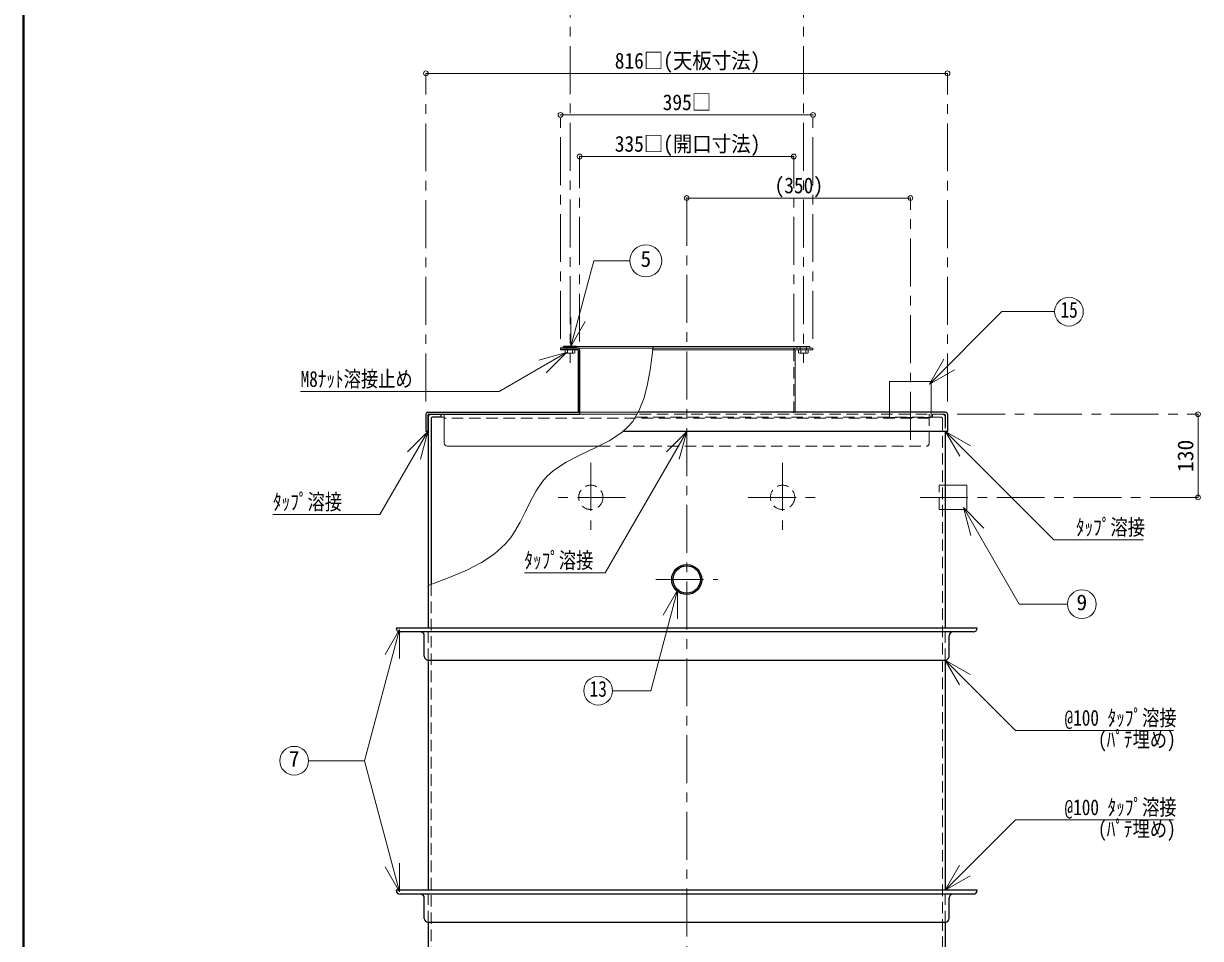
# Model space of a CAD drawing. Units: millimetres at full size, sheet at 1:15; details may follow other scales. Extents: x -3184 to 2891, y -2037 to 2178.
# Drawn here: x -3184 to -1343, y -928 to 503 of the extents above; entities that cross this region are included whole.
import ezdxf
from ezdxf.enums import TextEntityAlignment as Align

# ---------------------------------------------------------------- set-up
doc = ezdxf.new("R2010")
doc.units = ezdxf.units.MM
doc.header["$LTSCALE"] = 15
doc.header["$PDMODE"] = 32
doc.header["$PDSIZE"] = 7.5
doc.linetypes.add('CHAIN1', pattern=[8, 5, -1, 1, -1])
doc.linetypes.add('DASHED1', pattern=[1.8, 1.2, -0.6])
doc.layers.add('0-0', color=7, linetype='Continuous', lineweight=18)
doc.styles.add('ＭＳ ゴシック', font='')
doc.styles.get('ＭＳ ゴシック').set_extended_font_data('MS Gothic')

msp = doc.modelspace()

# ---------------------------------------------------------------- linework, layer by layer
at = {"layer": '0-0', "color": 1, "lineweight": 40}
msp.add_line((-3184.2, -2037.13), (-3184.2, 2177.87), dxfattribs=at)
at = {"layer": '0-0', "color": 4, "linetype": 'CHAIN1', "lineweight": 9}
for p, q in [((-2329.2, 707.92), (-2329.2, -27.48)), ((-1964.2, 707.92), (-1964.2, -27.48)), ((-2554.7, -87.88), (-2554.7, 425.32)), ((-1738.7, -87.88), (-1738.7, 425.32)), ((-2344.2, 10.32), (-2344.2, 360.32)), ((-1949.2, 10.32), (-1949.2, 360.32)), ((-2314.2, 5.72), (-2314.2, 295.32)), ((-1979.2, 5.72), (-1979.2, 295.32)), ((-2146.7, 230.32), (-2146.7, -1343.88)), ((-1796.7, -147.88), (-1796.7, 230.32)), ((-1723.5, -107.88), (-1346.7, -107.88)), ((-2296.7, -183.88), (-2296.7, -291.88)), ((-1996.7, -183.88), (-1996.7, -291.88)), ((-2242.7, -237.88), (-2350.7, -237.88)), ((-2050.7, -237.88), (-1942.7, -237.88)), ((-1346.7, -237.88), (-1786.7, -237.88)), ((-2195.2, -366.38), (-2098.2, -366.38))]:
    msp.add_line(p, q, dxfattribs=at)
at = {"layer": '0-0', "color": 4, "lineweight": 9}
for p, q in [((-1738.7, 425.32), (-2554.7, 425.32)), ((-2344.2, 360.32), (-1949.2, 360.32)), ((-1979.2, 295.32), (-2314.2, 295.32)), ((-1796.7, 230.32), (-2146.7, 230.32)), ((-2339.2, -3.63), (-2337.25, -1.68)), ((-2338.13, -4.68), (-2335.13, -1.68)), ((-2336.01, -4.68), (-2333.01, -1.68)), ((-2333.89, -4.68), (-2330.89, -1.68)), ((-2331.77, -4.68), (-2328.77, -1.68)), ((-2329.65, -4.68), (-2326.65, -1.68)), ((-2327.53, -4.68), (-2324.53, -1.68)), ((-2325.4, -4.68), (-2322.4, -1.68)), ((-2323.28, -4.68), (-2320.28, -1.68)), ((-2321.16, -4.68), (-2319.2, -2.72)), ((-2319.2, -1.68), (-2199.36, -1.68)), ((-2316.5, -4.68), (-2200.04, -4.68)), ((-1976.9, -8.13), (-1976.9, -104.68)), ((-1764.2, -56.88), (-1829.2, -56.88)), ((-1829.2, -104.68), (-1829.2, -56.88)), ((-1764.2, -104.68), (-1764.2, -56.88)), ((-2526.2, -152.88), (-2526.2, -107.88)), ((-2314.2, -104.68), (-2222.65, -104.68)), ((-2224.56, -107.88), (-2314.2, -107.88)), ((-1346.7, -107.88), (-1346.7, -237.88)), ((-2531.2, -112.38), (-2526.2, -112.38)), ((-2284.67, -157.88), (-2521.2, -157.88))]:
    msp.add_line(p, q, dxfattribs=at)
at = {"layer": '0-0'}
for p, q in [((-2327.94, -1.76), (-2292.04, 132.21)), ((-2235.68, 132.21), (-2292.04, 132.21)), ((-2327.94, -1.76), (-2327.94, 43.24)), ((-2327.94, -1.76), (-2305.44, 37.21)), ((-1766.91, -60.71), (-1653.61, 52.59)), ((-1653.61, 52.59), (-1571.22, 52.59)), ((-2334.68, -11.48), (-2440.28, -72.45)), ((-2334.68, -11.48), (-2378.15, -23.13)), ((-2334.68, -11.48), (-2366.5, -43.3)), ((-2335.45, -12.48), (-2322.95, -12.48)), ((-2332.95, -7.28), (-2332.95, -11.98)), ((-2325.45, -7.28), (-2325.45, -11.98)), ((-1949.2, -6.98), (-2200.55, -6.98)), ((-1949.2, -4.68), (-2200.04, -4.68)), ((-1954.2, -1.68), (-2199.36, -1.68)), ((-1957.95, -12.48), (-1970.45, -12.48)), ((-1967.95, -7.28), (-1967.95, -11.98)), ((-1960.45, -7.28), (-1960.45, -11.98)), ((-1954.2, -1.68), (-1954.2, -4.68)), ((-1949.2, -4.68), (-1949.2, -6.98)), ((-1766.91, -60.71), (-1744.41, -21.74)), ((-1766.91, -60.71), (-1727.94, -38.21)), ((-2440.28, -72.45), (-2750.73, -72.45)), ((-2551.5, -134.68), (-2583.32, -166.5)), ((-2551.5, -134.68), (-2563.15, -178.15)), ((-2146.7, -134.68), (-2178.52, -166.5)), ((-2146.7, -134.68), (-2158.35, -178.15)), ((-1741.9, -134.68), (-1719.4, -173.65)), ((-1741.9, -134.68), (-1702.93, -157.18)), ((-1708.7, -218.88), (-1742.2, -218.88)), ((-1708.7, -256.88), (-1708.7, -218.88)), ((-1708.7, -256.88), (-1742.2, -256.88)), ((-1713.84, -253.98), (-1702.2, -297.44)), ((-1713.84, -253.98), (-1682.02, -285.8)), ((-1713.84, -253.98), (-1626.65, -405)), ((-2160.96, -383.08), (-2183.46, -422.05)), ((-2160.96, -383.08), (-2160.96, -428.08)), ((-1550.99, -405), (-1626.65, -405)), ((-2595.93, -444.73), (-2650.88, -649.82)), ((-2595.93, -444.73), (-2618.43, -483.7)), ((-2595.93, -444.73), (-2595.93, -489.73)), ((-1742.2, -492.38), (-1703.23, -514.88)), ((-1742.2, -492.38), (-1632.18, -602.4)), ((-1742.2, -492.38), (-1719.7, -531.35)), ((-1632.18, -602.4), (-1384.97, -602.4)), ((-2650.88, -649.82), (-2738.22, -649.82)), ((-2595.93, -854.92), (-2650.88, -649.82)), ((-1742.2, -852.38), (-1632.18, -742.36)), ((-1632.18, -742.36), (-1384.97, -742.36)), ((-2595.93, -854.92), (-2595.93, -809.92)), ((-2595.93, -854.92), (-2618.43, -815.94)), ((-1742.2, -852.38), (-1719.7, -813.41)), ((-1742.2, -852.38), (-1703.23, -829.88))]:
    msp.add_line(p, q, dxfattribs=at)
at = {"layer": '0-0', "color": 5, "lineweight": 25}
for p, q in [((-2344.2, -4.68), (-2344.2, -6.98)), ((-2316.5, -4.68), (-2344.2, -4.68)), ((-2317.65, -6.98), (-2344.2, -6.98)), ((-2339.2, -4.68), (-2339.2, -1.68)), ((-2319.2, -1.68), (-2339.2, -1.68)), ((-2319.2, -4.68), (-2319.2, -1.68)), ((-2316.5, -8.13), (-2316.5, -104.68)), ((-2314.2, -6.98), (-2314.2, -107.88)), ((-2554.7, -107.88), (-2554.7, -134.68)), ((-2551.5, -104.68), (-2314.2, -104.68)), ((-2551.5, -109.48), (-2551.5, -134.68)), ((-2549.9, -107.88), (-2314.2, -107.88)), ((-1741.9, -104.68), (-2222.65, -104.68)), ((-1738.7, -107.88), (-1738.7, -134.68)), ((-2551.2, -112.38), (-2551.2, -442.38)), ((-2546.7, -114.63), (-2546.7, -373.93)), ((-2551.5, -134.68), (-2554.7, -134.68)), ((-1738.7, -134.68), (-2246.26, -134.68)), ((-1742.2, -134.68), (-1742.2, -442.38)), ((-1692.2, -442.38), (-2601.2, -442.38)), ((-1698.2, -448.38), (-2595.2, -448.38)), ((-2557.2, -486.38), (-2557.2, -454.38)), ((-1736.2, -486.38), (-1736.2, -454.38)), ((-2551.2, -492.38), (-2551.2, -852.38)), ((-1692.2, -852.38), (-2601.2, -852.38)), ((-1698.2, -858.38), (-2595.2, -858.38)), ((-2557.2, -896.38), (-2557.2, -864.38)), ((-1736.2, -896.38), (-1736.2, -864.38)), ((-2551.2, -902.38), (-2551.2, -1257.88))]:
    msp.add_line(p, q, dxfattribs=at)
at = {"layer": '0-0', "linetype": 'DASHED1'}
for p, q in [((-2334.2, -6.98), (-2334.2, -1.68)), ((-2324.2, -6.98), (-2324.2, -1.68)), ((-1743.5, -107.88), (-2224.56, -107.88)), ((-1762.2, -107.88), (-1762.2, -112.38)), ((-1741.9, -109.48), (-1741.9, -134.68)), ((-1748.95, -112.38), (-2227.23, -112.38)), ((-1746.7, -114.63), (-1746.7, -1257.88)), ((-1742.2, -112.38), (-1742.2, -134.68)), ((-2546.7, -373.93), (-2546.7, -1257.88)), ((-2551.2, -492.38), (-2551.2, -442.38)), ((-1742.2, -492.38), (-1742.2, -442.38)), ((-2551.2, -902.38), (-2551.2, -852.38)), ((-1742.2, -902.38), (-1742.2, -852.38))]:
    msp.add_line(p, q, dxfattribs=at)
at = {"layer": '0-0', "color": 4, "linetype": 'DASHED1', "lineweight": 9}
for p, q in [((-1979.2, -6.98), (-1979.2, -107.88)), ((-1974.2, -1.68), (-1974.2, -4.68)), ((-1969.2, -6.98), (-1969.2, -1.68)), ((-1959.2, -6.98), (-1959.2, -1.68)), ((-1829.2, -104.68), (-1829.2, -112.88)), ((-1767.2, -152.88), (-1767.2, -107.88)), ((-1764.2, -104.68), (-1764.2, -112.88)), ((-1767.2, -113.88), (-2526.2, -113.88)), ((-1764.2, -112.88), (-1829.2, -112.88)), ((-2284.67, -157.88), (-1772.2, -157.88)), ((-1751.7, -256.88), (-1751.7, -218.88)), ((-1742.2, -218.88), (-1751.7, -218.88)), ((-1742.2, -256.88), (-1751.7, -256.88))]:
    msp.add_line(p, q, dxfattribs=at)
at = {"layer": '0-0'}
for points in [[(-2199.36, -1.68), (-2200.91, -15.31), (-2203.91, -38.54), (-2207.85, -61.01), (-2213.31, -82.23), (-2220.88, -101.71), (-2231.17, -118.99), (-2238.6, -127.8), (-2248.37, -136.58), (-2268.02, -149.45), (-2289.98, -160.57), (-2312.81, -171.19), (-2335.04, -182.6), (-2355.22, -196.05), (-2365.42, -205.3), (-2372.12, -213.01), (-2382.16, -227.71), (-2390.88, -243.61), (-2398.97, -260.07), (-2407.12, -276.41), (-2416.02, -291.99), (-2421.79, -300.41), (-2430.53, -310.89), (-2447.93, -326.65), (-2467.83, -339.95), (-2489.68, -351.32), (-2512.93, -361.3), (-2537.04, -370.44), (-2551.2, -375.56)], [(-2336.68, -7.28), (-2336.68, -11.98), (-2335.45, -12.48)], [(-2321.72, -7.28), (-2321.72, -11.98), (-2322.95, -12.48)], [(-1971.68, -7.28), (-1971.68, -11.98), (-1970.45, -12.48)], [(-1956.72, -7.28), (-1956.72, -11.98), (-1957.95, -12.48)], [(-2551.5, -134.68), (-2626.54, -264.64), (-2793.94, -264.64)], [(-2146.7, -134.68), (-2274.51, -356.05), (-2400.71, -356.05)], [(-1741.9, -134.68), (-1572.34, -304.24), (-1432.77, -304.24)], [(-2160.96, -383.08), (-2203.08, -540.27), (-2262.82, -540.27)]]:
    msp.add_lwpolyline(points, dxfattribs=at)
at = {"layer": '0-0', "color": 5, "lineweight": 25}
for points in [[(-2531.2, -107.88), (-2531.2, -112.38), (-2544.45, -112.38)], [(-2551.2, -492.38), (-1742.2, -492.38), (-1742.2, -852.38)], [(-2551.2, -902.38), (-1742.2, -902.38), (-1742.2, -1257.88)]]:
    msp.add_lwpolyline(points, dxfattribs=at)
at = {"layer": '0-0'}
for centre, radius in [((-2210.68, 132.21), 25), ((-1548.72, 52.59), 22.5), ((-1528.49, -405), 22.5), ((-2285.32, -540.27), 22.5), ((-2760.72, -649.82), 22.5)]:
    msp.add_circle(centre, radius, dxfattribs=at)
at = {"layer": '0-0', "color": 4, "linetype": 'DASHED1', "lineweight": 9}
for centre in [(-2296.7, -237.88), (-1996.7, -237.88)]:
    msp.add_circle(centre, 19, dxfattribs=at)
at = {"layer": '0-0', "color": 5, "lineweight": 25}
for radius in [23.5, 21.35]:
    msp.add_circle((-2146.7, -366.38), radius, dxfattribs=at)
at = {"layer": '0-0'}
for centre, radius, start, end in [((-2336.38, -7.28), 0.3, 90, 180), ((-2335.69, -4.83), 7.65, 271.74524, 290.89913), ((-2333.25, -7.28), 0.3, 0, 90), ((-2332.65, -7.28), 0.3, 90, 180), ((-2329.2, 1.85), 14.33, 254.82182, 285.17818), ((-2325.75, -7.28), 0.3, 0, 90), ((-2325.15, -7.28), 0.3, 90, 180), ((-2322.72, -4.83), 7.65, 249.10087, 268.25476), ((-2322.02, -7.28), 0.3, 0, 90), ((-1971.38, -7.28), 0.3, 90, 180), ((-1970.69, -4.83), 7.65, 271.74524, 290.89913), ((-1968.25, -7.28), 0.3, 0, 90), ((-1967.65, -7.28), 0.3, 90, 180), ((-1964.2, 1.85), 14.33, 254.82182, 285.17818), ((-1960.75, -7.28), 0.3, 0, 90), ((-1960.15, -7.28), 0.3, 90, 180), ((-1957.72, -4.83), 7.65, 249.10087, 268.25476), ((-1957.02, -7.28), 0.3, 0, 90)]:
    msp.add_arc(centre, radius, start, end, dxfattribs=at)
at = {"layer": '0-0', "color": 5, "lineweight": 25}
for centre, radius, start, end in [((-2317.65, -8.13), 1.15, 0, 90), ((-2316.5, -6.98), 2.3, 0, 90), ((-2551.5, -107.88), 3.2, 90, 180), ((-2549.9, -109.48), 1.6, 90, 180), ((-2546.7, -112.38), 4.5, 90, 180), ((-1741.9, -107.88), 3.2, 0, 90), ((-2544.45, -114.63), 2.25, 90, 180), ((-2595.2, -442.38), 6, 180, 270), ((-2563.2, -454.38), 6, 0, 90), ((-1730.2, -454.38), 6, 90, 180), ((-1698.2, -442.38), 6, 270, 0), ((-2551.2, -486.38), 6, 180, 270), ((-1742.2, -486.38), 6, 270, 0), ((-2595.2, -852.38), 6, 180, 270), ((-2563.2, -864.38), 6, 0, 90), ((-1730.2, -864.38), 6, 90, 180), ((-1698.2, -852.38), 6, 270, 0), ((-2551.2, -896.38), 6, 180, 270), ((-1742.2, -896.38), 6, 270, 0)]:
    msp.add_arc(centre, radius, start, end, dxfattribs=at)
at = {"layer": '0-0', "color": 4, "linetype": 'DASHED1', "lineweight": 9}
for centre, radius, start, end in [((-1976.9, -6.98), 2.3, 90, 180), ((-1772.2, -152.88), 5, 270, 0)]:
    msp.add_arc(centre, radius, start, end, dxfattribs=at)
at = {"layer": '0-0', "color": 4, "lineweight": 9}
for centre, radius, start, end in [((-1975.75, -8.13), 1.15, 90, 180), ((-2521.2, -152.88), 5, 180, 270)]:
    msp.add_arc(centre, radius, start, end, dxfattribs=at)
at = {"layer": '0-0', "linetype": 'DASHED1'}
for centre, radius in [((-1746.7, -112.38), 4.5), ((-1743.5, -109.48), 1.6), ((-1748.95, -114.63), 2.25)]:
    msp.add_arc(centre, radius, 0, 90, dxfattribs=at)
at = {"layer": '0-0', "color": 1}
for p in [(-2554.7, 425.32), (-1738.7, 425.32), (-2344.2, 360.32), (-1949.2, 360.32), (-2314.2, 295.32), (-1979.2, 295.32), (-2146.7, 230.32), (-1796.7, 230.32), (-1346.7, -107.88), (-1346.7, -237.88)]:
    msp.add_point(p, dxfattribs=at)

# ---------------------------------------------------------------- texts
at = {"layer": '0-0', "style": 'ＭＳ ゴシック'}
for s, width, p in [('816□(天板寸法)', 0.9, (-2259.2, 425.32)), ('395□', 0.9, (-2184.2, 360.32)), ('335□(開口寸法)', 0.9, (-2259.2, 295.32)), ('(350)', 0.9, (-2009.2, 230.32)), ('15', 0.8, (-1561.85, 35.72)), ('M8ﾅｯﾄ溶接止め', 0.8, (-2750.73, -72.45)), ('ﾀｯﾌﾟ溶接', 0.8, (-2793.94, -264.64)), ('ﾀｯﾌﾟ溶接', 0.8, (-1537.77, -304.24)), ('ﾀｯﾌﾟ溶接', 0.8, (-2400.71, -356.05)), ('13', 0.8, (-2298.45, -557.15)), ('@100 ﾀｯﾌﾟ溶接', 0.8, (-1555.59, -602.4)), ('(ﾊﾟﾃ埋め)', 0.8, (-1503.09, -636.15)), ('@100 ﾀｯﾌﾟ溶接', 0.8, (-1555.59, -742.36)), ('(ﾊﾟﾃ埋め)', 0.8, (-1503.09, -776.11))]:
    msp.add_text(s, height=24.74, dxfattribs=dict(at, width=width)).set_placement(p, align=Align.BOTTOM_LEFT)
for s, p in [('5', (-2219.12, 115.33)), ('9', (-1536.93, -421.87)), ('7', (-2769.15, -666.7))]:
    msp.add_text(s, height=24.74, dxfattribs=at).set_placement(p, align=Align.BOTTOM_LEFT)
msp.add_text('130', height=24.74, rotation=90, dxfattribs=at).set_placement((-1346.7, -198.19), align=Align.BOTTOM_LEFT)

doc.saveas('drawing.dxf')
